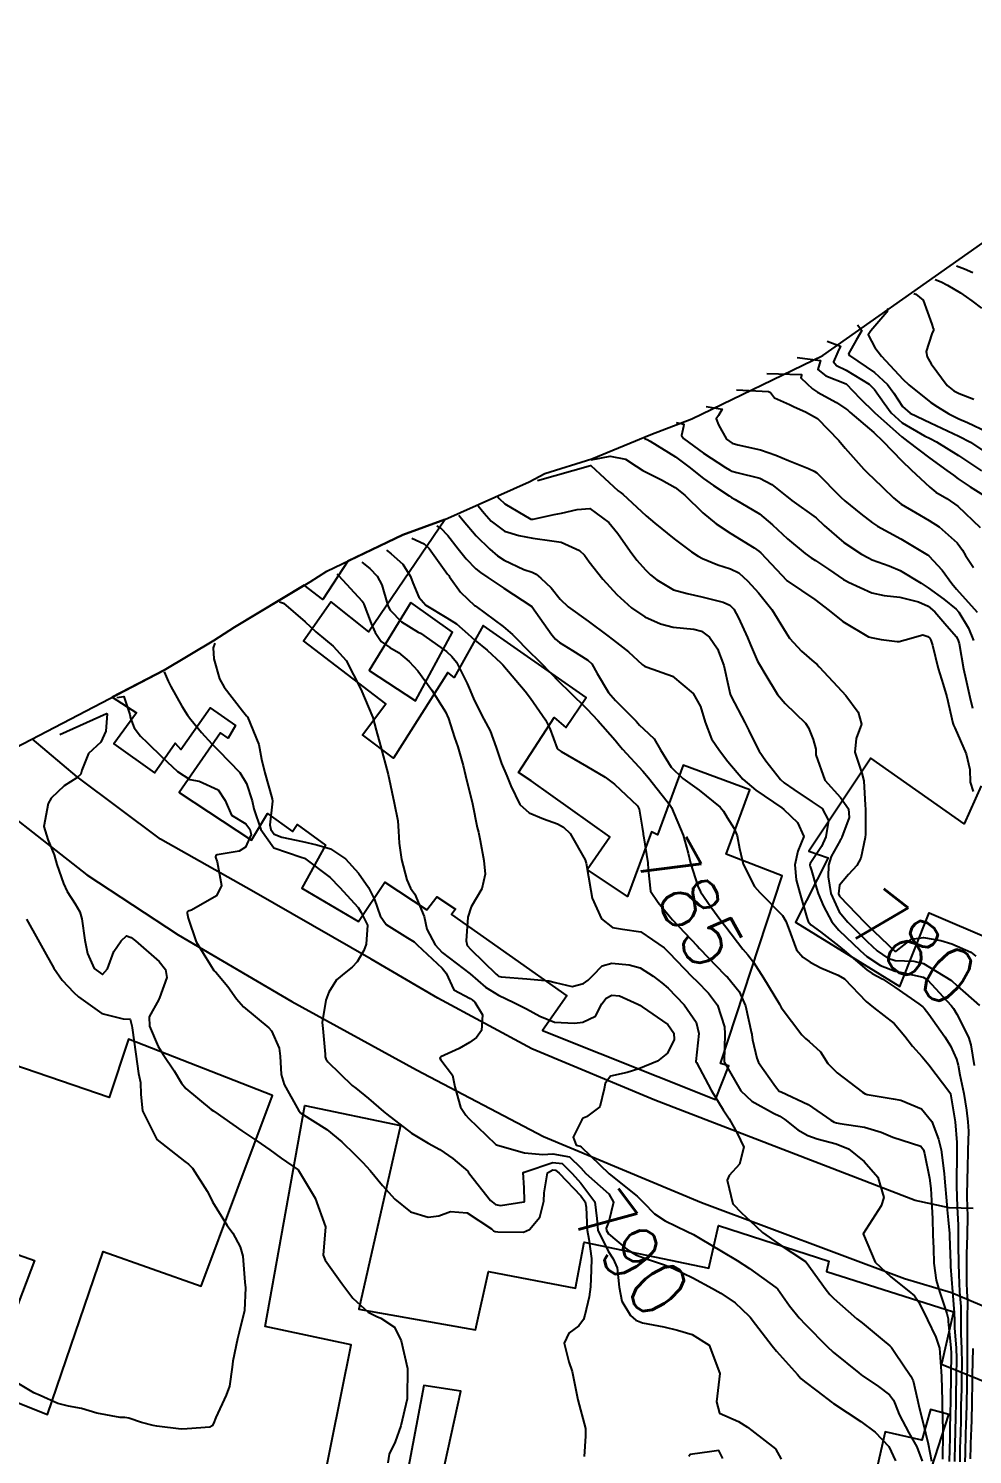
# Model space of a CAD drawing. Header units: metres. Extents: x 318500 to 325275, y 7408834 to 7428799.
# Drawn here: x 322642.5 to 322709.2, y 7418376.8 to 7418477.6 of the extents above; entities that cross this region are included whole.
import ezdxf
from ezdxf.enums import TextEntityAlignment as Align

# ---------------------------------------------------------------- set-up
doc = ezdxf.new("R2010")
doc.units = ezdxf.units.M
doc.header["$MEASUREMENT"] = 0
for name, color, linetype in [('Area', 45, 'Continuous'), ('Cotas', 45, 'Continuous'), ('Curvas de Nivel 1m', 11, 'Continuous'), ('Curvas de Nivel 5m', 15, 'Continuous'), ('Edificações', 30, 'Continuous'), ('Vias Primárias', 230, 'Continuous')]:
    doc.layers.add(name, color=color, linetype=linetype)
doc.styles.add('Style-STANDARD', font='STANDARD.shx')

msp = doc.modelspace()

# ---------------------------------------------------------------- linework, layer by layer
at = {"layer": 'Area'}
msp.add_lwpolyline([(322625.48, 7418418.41), (322652.03, 7418432.23), (322655.54, 7418434.34), (322657.02, 7418435.28), (322662.36, 7418438.48), (322663.54, 7418439.22), (322668.92, 7418441.79), (322671.88, 7418442.88), (322677.83, 7418445.54), (322678.94, 7418446.12), (322682.26, 7418447.17), (322686.43, 7418448.89), (322689.33, 7418449.99), (322698.6, 7418454.47), (322727.5, 7418474.8)], dxfattribs=at)
at = {"layer": 'Curvas de Nivel 1m', "flags": 128}
for points, elevation in [([(322708.05, 7418460.8), (322708.61, 7418460.59), (322709.2, 7418460.33)], 766), ([(322706.54, 7418459.83), (322706.96, 7418459.67), (322707.41, 7418459.43), (322708.33, 7418458.89), (322709.13, 7418458.33), (322709.8, 7418457.8)], 767), ([(322705.03, 7418458.85), (322705.16, 7418458.8), (322705.68, 7418458.38), (322706.3, 7418456.68), (322706.38, 7418456.44), (322706.41, 7418456.37), (322706.41, 7418456.26), (322706.29, 7418455.99), (322705.89, 7418454.75), (322705.98, 7418454.37), (322706.26, 7418453.88), (322707.39, 7418452.35), (322707.86, 7418451.97), (322708.23, 7418451.78), (322709.28, 7418451.37)], 768), ([(322703.19, 7418457.78), (322703.12, 7418457.52), (322701.98, 7418456.21), (322701.8, 7418455.93), (322702.28, 7418455.02), (322702.75, 7418454.41), (322704.25, 7418452.78), (322704.67, 7418452.39), (322706.23, 7418451.15), (322706.69, 7418450.83), (322707.5, 7418450.35), (322708.21, 7418449.99), (322708.83, 7418449.72), (322710.2, 7418449.07)], 769), ([(322698.91, 7418455.48), (322699.84, 7418455.13), (322699.66, 7418454.71), (322699.35, 7418454.01), (322699.56, 7418453.76), (322700.25, 7418453.42), (322701.86, 7418452.43), (322702.07, 7418452.26), (322702.24, 7418452.06), (322702.92, 7418451.1), (322703.43, 7418450.4), (322704.21, 7418449.71), (322705.79, 7418448.79), (322706.19, 7418448.59), (322706.62, 7418448.36), (322708.18, 7418447.39), (322709.81, 7418446.32)], 771), ([(322696.77, 7418454.33), (322698.44, 7418454.11), (322698.36, 7418453.87), (322698.24, 7418453.47), (322698.81, 7418453.02), (322700.24, 7418452.45), (322701.23, 7418451.43), (322702.22, 7418450.46), (322702.24, 7418450.44), (322702.26, 7418450.42), (322704.19, 7418448.72), (322704.6, 7418448.39), (322706.17, 7418447.22), (322707.35, 7418446.35), (322707.82, 7418446), (322708.15, 7418445.76), (322709.01, 7418445.19), (322710.14, 7418444.48)], 772), ([(322694.63, 7418453.18), (322697.09, 7418453.12), (322697.08, 7418453.04), (322697.04, 7418452.89), (322697.46, 7418452.48), (322697.87, 7418452.11), (322698.23, 7418451.88), (322699.56, 7418451.13), (322700.22, 7418450.7), (322700.36, 7418450.59), (322700.51, 7418450.45), (322702.2, 7418449.02), (322702.84, 7418448.41), (322704.17, 7418447.02), (322704.83, 7418446.38), (322706.15, 7418445.16), (322706.59, 7418444.8), (322707.36, 7418444.35), (322708.13, 7418443.82), (322709.71, 7418442.32)], 773), ([(322692.5, 7418452.03), (322694.75, 7418451.93), (322694.89, 7418451.85), (322695.17, 7418451.46), (322696.23, 7418451.01), (322696.57, 7418450.84), (322697.36, 7418450.48), (322698.21, 7418450), (322699.72, 7418448.45), (322700.18, 7418447.92), (322701.5, 7418446.43), (322701.83, 7418446.1), (322702.15, 7418445.79), (322702.85, 7418445.11), (322703.58, 7418444.4), (322704.13, 7418443.97), (322705.15, 7418443.36), (322706.12, 7418442.8), (322706.82, 7418442.36), (322708.09, 7418441.22), (322708.46, 7418440.71), (322708.69, 7418440.33), (322709.24, 7418439.48)], 774), ([(322688.22, 7418449.72), (322688.76, 7418449.62), (322688.75, 7418449.45), (322688.61, 7418448.8), (322688.75, 7418448.59), (322690.17, 7418447.57), (322691.71, 7418446.56), (322691.99, 7418446.39), (322692.16, 7418446.3), (322692.51, 7418446.19), (322694.15, 7418445.79), (322694.99, 7418445.36), (322696.04, 7418444.5), (322696.14, 7418444.42), (322696.4, 7418444.23), (322698.12, 7418443), (322698.7, 7418442.46), (322700.09, 7418441.25), (322701.33, 7418440.43), (322701.82, 7418440.16), (322702.08, 7418440.03), (322703.28, 7418439.61), (322704.07, 7418439.28), (322705.55, 7418438.38), (322706.05, 7418438.04), (322707.15, 7418437.25), (322708.03, 7418436.54), (322708.21, 7418436.34), (322708.88, 7418435.19), (322709.24, 7418434.32)], 776), ([(322686, 7418448.56), (322686.07, 7418448.57), (322686.12, 7418448.56), (322686.19, 7418448.52), (322686.4, 7418448.41), (322688.17, 7418447.31), (322689.13, 7418446.59), (322690.15, 7418445.78), (322690.87, 7418445.29), (322691.98, 7418444.55), (322692.14, 7418444.44), (322692.39, 7418444.29), (322694.12, 7418443.28), (322695.04, 7418442.51), (322696.1, 7418441.52), (322697.34, 7418440.48), (322697.78, 7418440.18), (322698.08, 7418439.99), (322698.99, 7418439.38), (322700.06, 7418438.65), (322700.19, 7418438.57), (322700.42, 7418438.44), (322702.05, 7418437.69), (322702.93, 7418437.52), (322704.04, 7418437.38), (322705.35, 7418437.07), (322706.04, 7418436.75), (322706.51, 7418436.36), (322707.21, 7418435.53), (322708.01, 7418434.62), (322708.12, 7418434.45), (322708.17, 7418434.34), (322708.23, 7418434.12), (322708.54, 7418432.33), (322708.7, 7418431.6), (322708.99, 7418430.32), (322709.18, 7418429.56)], 777), ([(322682.21, 7418447.1), (322683.57, 7418447.36), (322684.65, 7418447.13), (322685.39, 7418446.64), (322685.88, 7418446.35), (322686.16, 7418446.19), (322687.2, 7418445.67), (322688.15, 7418445.14), (322688.85, 7418444.59), (322690.12, 7418443.35), (322691.05, 7418442.57), (322692.1, 7418441.88), (322693.74, 7418440.87), (322694.08, 7418440.64), (322694.22, 7418440.52), (322696.06, 7418438.56), (322696.1, 7418438.54), (322696.15, 7418438.5), (322698.04, 7418437.23), (322699.04, 7418436.45), (322700.02, 7418435.67), (322701.83, 7418434.59), (322702, 7418434.54), (322702.72, 7418434.41), (322703.85, 7418434.25), (322704, 7418434.25), (322704.42, 7418434.38), (322705.66, 7418434.72), (322706.01, 7418434.62), (322706.15, 7418434.5), (322706.24, 7418434.36), (322706.35, 7418434.01), (322706.75, 7418432.35), (322707.1, 7418431.22), (322707.35, 7418430.35), (322707.79, 7418428.49), (322707.84, 7418428.34), (322707.93, 7418428.16), (322708.73, 7418426.33), (322708.99, 7418425.21), (322709.01, 7418424.32), (322709.22, 7418423.67)], 778), ([(322678.42, 7418445.64), (322682.17, 7418446.68), (322682.19, 7418446.68), (322684.14, 7418444.9), (322684.28, 7418444.8), (322684.45, 7418444.66), (322686.12, 7418443.14), (322686.72, 7418442.62), (322688.09, 7418441.51), (322689.32, 7418440.59), (322689.78, 7418440.29), (322690.08, 7418440.13), (322691.18, 7418439.67), (322692.07, 7418439.4), (322692.65, 7418439.12), (322693.29, 7418438.53), (322694.05, 7418437.69), (322694.98, 7418436.51), (322696.01, 7418434.86), (322696.24, 7418434.5), (322697.09, 7418433.58), (322697.98, 7418432.8), (322698.16, 7418432.65), (322698.34, 7418432.46), (322699.95, 7418430.74), (322700.21, 7418430.44), (322701.09, 7418429.27), (322701.32, 7418428.43), (322700.94, 7418427.4), (322700.85, 7418426.43), (322701.35, 7418424.95), (322701.49, 7418424.42), (322701.59, 7418422.69), (322701.61, 7418422.42), (322701.6, 7418420.64), (322701.58, 7418420.42), (322701.27, 7418418.96), (322700.99, 7418418.43), (322700.42, 7418417.8), (322699.78, 7418417.04), (322699.7, 7418416.44), (322699.77, 7418416.27), (322701.56, 7418414.42), (322701.74, 7418414.25), (322703.69, 7418412.39), (322703.79, 7418412.39), (322704.86, 7418413.24), (322705.72, 7418413.35), (322706.94, 7418413.13), (322707.72, 7418412.9), (322709.06, 7418412.32), (322709.41, 7418412.02)], 779), ([(322672.86, 7418443.18), (322673.17, 7418442.8), (322674.09, 7418441.73), (322675.05, 7418440.78), (322675.61, 7418440.3), (322676.07, 7418440.01), (322677.47, 7418439.34), (322678.06, 7418439.16), (322678.34, 7418439.01), (322678.67, 7418438.73), (322679.39, 7418438.06), (322680.04, 7418437.26), (322680.59, 7418436.7), (322682.02, 7418435.7), (322683.39, 7418434.67), (322684, 7418434.2), (322684.86, 7418433.52), (322685.83, 7418432.63), (322685.98, 7418432.52), (322686.17, 7418432.44), (322687.97, 7418431.8), (322689.42, 7418430.59), (322689.94, 7418429.66), (322690.27, 7418428.57), (322690.73, 7418427.39), (322691.29, 7418426.56), (322691.89, 7418425.78), (322692.93, 7418424.53), (322693.86, 7418423.76), (322695.7, 7418422.5), (322695.84, 7418422.39), (322696.81, 7418421.47), (322697.25, 7418420.48), (322696.83, 7418419.46), (322696.61, 7418418.49), (322696.72, 7418417.42), (322696.96, 7418416.48), (322697.46, 7418414.76), (322697.57, 7418414.47), (322697.74, 7418414.25), (322698.44, 7418413.75), (322699.71, 7418412.77), (322700.11, 7418412.44), (322701.7, 7418411.06), (322702.08, 7418410.8), (322702.84, 7418410.4), (322703.68, 7418409.85), (322705.37, 7418408.66), (322705.66, 7418408.46), (322705.76, 7418408.36), (322706.08, 7418407.93), (322707.22, 7418406.34), (322707.62, 7418405.7), (322708.04, 7418404.76), (322708.15, 7418404.33), (322708.29, 7418403.64), (322708.57, 7418402.33), (322708.74, 7418401.15), (322708.84, 7418400.32), (322708.88, 7418399.66), (322708.85, 7418398.32), (322708.81, 7418397.02), (322708.79, 7418396.32), (322708.77, 7418395.03), (322708.79, 7418394.32), (322708.81, 7418393.66), (322708.79, 7418392.32), (322708.76, 7418390.99), (322708.76, 7418390.32), (322708.75, 7418388.97), (322708.78, 7418388.32), (322708.81, 7418387.74), (322708.8, 7418386.32), (322708.79, 7418384.88), (322708.8, 7418384.32), (322708.79, 7418382.85), (322708.78, 7418382.32), (322708.77, 7418381.79), (322708.74, 7418380.32), (322708.7, 7418378.88), (322708.69, 7418378.32), (322708.65, 7418376.9), (322708.64, 7418376.32)], 782), ([(322674.23, 7418443.84), (322674.66, 7418443.32), (322675.15, 7418442.77), (322676.1, 7418442.06), (322677.1, 7418441.74), (322678.09, 7418441.55), (322679.43, 7418441.37), (322680.09, 7418441.28), (322681.39, 7418440.69), (322681.75, 7418440.36), (322682.07, 7418439.89), (322683.04, 7418438.67), (322684.04, 7418437.59), (322685.08, 7418436.64), (322686.02, 7418436), (322687.12, 7418435.5), (322688.01, 7418435.26), (322689.47, 7418435.12), (322690.01, 7418434.99), (322690.58, 7418434.57), (322691.15, 7418433.73), (322691.59, 7418432.56), (322691.96, 7418430.97), (322692.05, 7418430.55), (322692.12, 7418430.37), (322693.08, 7418428.53), (322693.36, 7418427.98), (322693.9, 7418426.87), (322694.09, 7418426.52), (322694.56, 7418425.84), (322695.6, 7418424.5), (322695.87, 7418424.27), (322696.55, 7418423.8), (322697.85, 7418422.94), (322698.54, 7418422.46), (322699, 7418421.62), (322698.8, 7418420.46), (322698.49, 7418419.78), (322697.79, 7418418.72), (322697.69, 7418418.57), (322697.67, 7418418.47), (322697.69, 7418418.37), (322697.79, 7418418.09), (322698.15, 7418416.84), (322698.27, 7418416.46), (322698.64, 7418415.57), (322699.22, 7418414.45), (322699.73, 7418413.86), (322701.23, 7418412.42), (322701.71, 7418412.01), (322702.66, 7418411.37), (322703.7, 7418410.97), (322704.19, 7418410.88), (322705.69, 7418410.54), (322706, 7418410.36), (322707.66, 7418408.55), (322707.83, 7418408.34), (322708.06, 7418407.93), (322708.88, 7418406.32), (322709.06, 7418405.76), (322709.3, 7418404.31)], 781), ([(322671.31, 7418442.43), (322671.56, 7418442.29), (322672.09, 7418441.74), (322672.82, 7418440.81), (322673.38, 7418440.11), (322674.07, 7418439.4), (322674.41, 7418439.13), (322674.92, 7418438.78), (322676.05, 7418438.03), (322678.03, 7418436.74), (322679.43, 7418434.72), (322679.7, 7418434.42), (322679.99, 7418434.19), (322680.91, 7418433.62), (322681.98, 7418432.95), (322682.26, 7418432.68), (322682.65, 7418431.99), (322683.45, 7418430.66), (322683.94, 7418430.09), (322685.4, 7418428.64), (322685.64, 7418428.36), (322685.91, 7418428.09), (322686.67, 7418427.38), (322687.12, 7418426.61), (322687.88, 7418425.38), (322688.69, 7418424.59), (322689.86, 7418423.75), (322691.34, 7418422.56), (322691.57, 7418422.28), (322691.83, 7418421.82), (322692.33, 7418421.05), (322692.54, 7418420.54), (322692.7, 7418419.64), (322692.96, 7418418.53), (322693.77, 7418416.95), (322694.14, 7418416.52), (322695.75, 7418414.91), (322695.97, 7418414.5), (322696.15, 7418414.07), (322696.74, 7418412.48), (322697.18, 7418411.95), (322697.7, 7418411.61), (322698.45, 7418411.21), (322699.69, 7418410.7), (322700.13, 7418410.44), (322701.67, 7418408.83), (322702.17, 7418408.41), (322703.64, 7418407.28), (322704.4, 7418406.38), (322704.93, 7418405.68), (322705.62, 7418404.92), (322706.08, 7418404.36), (322707.58, 7418402.41), (322707.61, 7418402.34), (322707.62, 7418402.3), (322707.96, 7418400.33), (322708.07, 7418398.87), (322708.07, 7418398.33), (322708.06, 7418397.8), (322708.04, 7418396.33), (322708.05, 7418395.78), (322708.1, 7418394.33), (322708.16, 7418393.03), (322708.16, 7418392.33), (322708.16, 7418391.61), (322708.18, 7418390.33), (322708.2, 7418389.54), (322708.26, 7418388.33), (322708.34, 7418387.28), (322708.35, 7418386.33), (322708.36, 7418385.32), (322708.4, 7418384.32), (322708.41, 7418383.23), (322708.4, 7418382.32), (322708.39, 7418381.41), (322708.36, 7418380.32), (322708.34, 7418379.26), (322708.32, 7418378.32), (322708.29, 7418377.27), (322708.27, 7418376.32)], 783), ([(322669.54, 7418441.57), (322670.41, 7418441.16), (322670.78, 7418440.83), (322672.06, 7418439.02), (322672.15, 7418438.91), (322672.21, 7418438.82), (322672.99, 7418437.75), (322674, 7418436.79), (322674.02, 7418436.78), (322674.1, 7418436.72), (322676.01, 7418435.33), (322676.65, 7418434.75), (322677.99, 7418433.42), (322678.34, 7418433.09), (322678.69, 7418432.73), (322679.96, 7418431.4), (322680.68, 7418430.7), (322681.93, 7418429.48), (322682.7, 7418428.67), (322683.91, 7418427.3), (322684.19, 7418426.94), (322684.44, 7418426.65), (322685.88, 7418425.11), (322686.28, 7418424.62), (322687.84, 7418422.63), (322687.86, 7418422.6), (322687.9, 7418422.54), (322688.73, 7418420.59), (322689.08, 7418419.31), (322689.25, 7418418.59), (322689.77, 7418416.97), (322689.96, 7418416.58), (322690.69, 7418415.51), (322691.39, 7418414.56), (322691.73, 7418414.1), (322692.95, 7418412.53), (322693.3, 7418412.12), (322693.7, 7418411.61), (322694.4, 7418410.51), (322695.53, 7418408.63), (322695.6, 7418408.5), (322695.66, 7418408.4), (322697.12, 7418406.48), (322697.36, 7418406.21), (322697.63, 7418406), (322698.43, 7418405.27), (322698.96, 7418404.45), (322699.6, 7418403.78), (322701.4, 7418402.42), (322701.58, 7418402.31), (322701.74, 7418402.25), (322703.57, 7418401.95), (322704.1, 7418401.85), (322705.56, 7418401.24), (322706.31, 7418400.35), (322706.77, 7418399.11), (322706.96, 7418398.35), (322707.18, 7418396.67), (322707.2, 7418396.34), (322707.35, 7418394.46), (322707.37, 7418394.34), (322707.46, 7418393.4), (322707.54, 7418392.43), (322707.54, 7418392.34), (322707.54, 7418392.25), (322707.62, 7418390.34), (322707.63, 7418390.12), (322707.75, 7418388.33), (322707.88, 7418386.84), (322707.9, 7418386.33), (322707.91, 7418385.78), (322708.02, 7418384.33), (322708.04, 7418383.62), (322708.02, 7418382.33), (322708, 7418381.04), (322707.99, 7418380.33), (322707.97, 7418379.64), (322707.95, 7418378.33), (322707.93, 7418377.65), (322707.9, 7418376.33)], 784), ([(322666, 7418439.86), (322666.58, 7418439.41), (322667.09, 7418438.88), (322667.43, 7418438.26), (322667.82, 7418436.87), (322667.87, 7418436.72), (322668.02, 7418436.47), (322668.81, 7418435.66), (322670, 7418434.92), (322670.15, 7418434.84), (322671.99, 7418433.55), (322672.38, 7418433.21), (322672.71, 7418432.81), (322673.45, 7418431.3), (322673.66, 7418430.79), (322673.94, 7418430.11), (322674.63, 7418428.78), (322675.08, 7418427.94), (322675.5, 7418426.77), (322675.88, 7418425.63), (322676.26, 7418424.76), (322676.55, 7418424.06), (322677.18, 7418422.75), (322677.83, 7418422.16), (322678.84, 7418421.74), (322679.83, 7418421.37), (322680.27, 7418421.15), (322680.73, 7418420.7), (322681.79, 7418418.83), (322681.85, 7418418.68), (322681.87, 7418418.6), (322682.19, 7418416.68), (322682.3, 7418416.13), (322682.95, 7418414.67), (322683.73, 7418414.05), (322684.44, 7418413.94), (322685.73, 7418413.76), (322687.37, 7418412.61), (322687.71, 7418412.28), (322689.37, 7418410.58), (322689.68, 7418410.26), (322690.51, 7418409.41), (322691.14, 7418408.56), (322691.64, 7418407.05), (322691.68, 7418406.55), (322691.63, 7418404.57), (322691.63, 7418404.55), (322691.65, 7418404.51), (322692.8, 7418402.53), (322693.57, 7418401.78), (322695.12, 7418400.94), (322695.55, 7418400.74), (322695.92, 7418400.49), (322696.82, 7418399.76), (322697.54, 7418399.36), (322698.19, 7418399.12), (322699.53, 7418398.77), (322700.41, 7418398.43), (322701.52, 7418397.53), (322702.48, 7418396.41), (322702.9, 7418394.98), (322702.72, 7418394.4), (322701.45, 7418392.42), (322702.29, 7418390.41), (322703.4, 7418389.37), (322704.67, 7418388.37), (322705.07, 7418388.04), (322705.38, 7418387.6), (322705.99, 7418386.35), (322706.59, 7418385.11), (322706.85, 7418384.34), (322706.96, 7418382.7), (322706.98, 7418382.34), (322707.02, 7418380.62), (322707.03, 7418380.34), (322707.07, 7418378.53), (322707.07, 7418378.34), (322707.06, 7418376.51)], 786), ([(322664.24, 7418439.01), (322664.35, 7418438.92), (322666.03, 7418437.11), (322666.12, 7418436.99), (322666.15, 7418436.9), (322666.66, 7418435.54), (322666.96, 7418434.89), (322667.38, 7418434.27), (322667.99, 7418433.84), (322668.6, 7418433.48), (322669.36, 7418432.85), (322669.97, 7418432.18), (322670.96, 7418430.83), (322671.93, 7418429.28), (322672.13, 7418428.82), (322672.56, 7418427.47), (322672.8, 7418426.81), (322673.17, 7418425.51), (322673.33, 7418424.8), (322673.84, 7418422.79), (322674.16, 7418421.12), (322674.25, 7418420.78), (322674.38, 7418420.21), (322674.63, 7418418.78), (322674.72, 7418417.83), (322674.5, 7418416.78), (322673.75, 7418415.52), (322673.5, 7418414.79), (322673.39, 7418413.12), (322673.46, 7418412.79), (322673.71, 7418412.51), (322675.5, 7418410.76), (322675.6, 7418410.68), (322675.68, 7418410.63), (322675.87, 7418410.57), (322677.68, 7418410.43), (322679.23, 7418410.28), (322679.67, 7418410.16), (322680.88, 7418409.9), (322681.67, 7418410.11), (322682.02, 7418410.34), (322682.34, 7418410.67), (322683.01, 7418411.35), (322683.69, 7418411.54), (322684.91, 7418411.42), (322685.69, 7418411.21), (322686.61, 7418410.62), (322687.21, 7418410.14), (322687.67, 7418409.76), (322688.8, 7418408.59), (322689.64, 7418407.38), (322689.84, 7418406.58), (322689.63, 7418404.6), (322689.63, 7418404.58), (322689.66, 7418404.53), (322690.71, 7418402.56), (322691.56, 7418401.18), (322691.98, 7418400.54), (322692.55, 7418399.54), (322693, 7418398.53), (322692.71, 7418397.34), (322691.97, 7418396.54), (322691.83, 7418396.21), (322692.24, 7418394.54), (322692.84, 7418393.91), (322693.46, 7418393.34), (322694.34, 7418392.51), (322695.44, 7418391.74), (322697.36, 7418390.47), (322697.42, 7418390.42), (322698.84, 7418388.45), (322699.08, 7418388.14), (322699.38, 7418387.84), (322701.01, 7418386.42), (322701.37, 7418386.12), (322702.79, 7418384.96), (322703.34, 7418384.5), (322703.45, 7418384.39), (322703.68, 7418384.04), (322704.82, 7418382.37), (322704.98, 7418382.04), (322705.29, 7418380.7), (322705.35, 7418380.36), (322705.37, 7418380.27), (322705.85, 7418378.35), (322706.03, 7418377.58), (322706.27, 7418376.35)], 787), ([(322660.2, 7418437.06), (322660.48, 7418436.97), (322662.01, 7418435.65), (322662.75, 7418434.94), (322663.44, 7418434.37), (322663.99, 7418433.94), (322664.91, 7418432.91), (322665.95, 7418430.9), (322666.78, 7418428.89), (322667.03, 7418428), (322667.33, 7418426.88), (322667.87, 7418424.87), (322668.3, 7418422.86), (322668.55, 7418421.58), (322668.61, 7418420.86), (322668.66, 7418420.01), (322668.82, 7418418.85), (322669.19, 7418417.43), (322669.45, 7418416.84), (322669.58, 7418416.66), (322669.76, 7418416.4), (322670.41, 7418414.83), (322670.6, 7418413.95), (322671.2, 7418412.83), (322671.7, 7418412.3), (322673.68, 7418410.79), (322674.75, 7418409.85), (322675.67, 7418409.27), (322676.76, 7418408.75), (322677.65, 7418408.3), (322678.59, 7418407.79), (322679.64, 7418407.38), (322681.04, 7418407.29), (322681.64, 7418407.36), (322682.52, 7418407.8), (322682.98, 7418408.67), (322683.27, 7418409.06), (322683.67, 7418409.27), (322684.23, 7418409.22), (322685.51, 7418408.63), (322685.66, 7418408.56), (322685.82, 7418408.46), (322687.64, 7418407.2), (322688.07, 7418406.6), (322688.08, 7418406.14), (322687.61, 7418405.19), (322686.91, 7418404.61), (322685.59, 7418404.07), (322684.77, 7418403.82), (322683.59, 7418403.55), (322683.21, 7418403.04), (322683.13, 7418402.66), (322682.83, 7418401.4), (322681.88, 7418400.68), (322681.65, 7418400.58), (322681.55, 7418400.47), (322680.96, 7418399.25), (322681.16, 7418398.69), (322681.44, 7418398.6), (322681.52, 7418398.56), (322683.5, 7418396.66), (322685.48, 7418395.07), (322685.91, 7418394.62), (322686.69, 7418393.84), (322687.46, 7418393.33), (322689, 7418392.58), (322689.45, 7418392.36), (322689.93, 7418392.09), (322691.43, 7418391.19), (322692.53, 7418390.53), (322693.41, 7418389.96), (322695.27, 7418388.63), (322695.39, 7418388.53), (322695.42, 7418388.5), (322696.23, 7418387.33), (322696.92, 7418386.48), (322697.36, 7418386.01), (322698.9, 7418384.45), (322699.33, 7418384.06), (322701.14, 7418382.59), (322701.31, 7418382.46), (322701.37, 7418382.42), (322702.53, 7418381.63), (322703.3, 7418381.05), (322703.58, 7418380.67), (322703.7, 7418380.38), (322704, 7418379.65), (322704.68, 7418378.37), (322705.25, 7418377.37), (322705.61, 7418376.36)], 788), ([(322655.63, 7418434.13), (322655.51, 7418433.8), (322655.54, 7418433.04), (322655.96, 7418431.63), (322656.28, 7418431.03), (322657.57, 7418429.36), (322657.87, 7418429), (322657.89, 7418428.98), (322657.92, 7418428.94), (322658.73, 7418426.99), (322658.93, 7418425.94), (322659.16, 7418424.99), (322659.68, 7418423.15), (322659.69, 7418422.98), (322659.51, 7418421.3), (322659.58, 7418420.98), (322659.82, 7418420.65), (322660.35, 7418420.43), (322661.81, 7418420.12), (322662.84, 7418419.9), (322663.8, 7418419.61), (322664.86, 7418418.91), (322665.77, 7418417.89), (322666.49, 7418416.89), (322666.91, 7418416.04), (322667.31, 7418414.88), (322667.73, 7418414.27), (322669.24, 7418413.32), (322669.71, 7418413.04), (322669.93, 7418412.84), (322671.69, 7418411.19), (322671.97, 7418410.82), (322672.52, 7418409.66), (322673.66, 7418409.03), (322673.82, 7418408.95), (322673.99, 7418408.79), (322674.53, 7418407.89), (322674.48, 7418406.78), (322674.11, 7418406.29), (322673.62, 7418405.93), (322672.9, 7418405.51), (322671.6, 7418404.91), (322671.55, 7418404.87), (322671.53, 7418404.82), (322671.6, 7418404.71), (322672.41, 7418403.63), (322672.59, 7418402.8), (322672.98, 7418401.37), (322673.36, 7418400.79), (322673.55, 7418400.59), (322675.45, 7418398.76), (322675.48, 7418398.73), (322675.52, 7418398.7), (322675.59, 7418398.68), (322677.51, 7418398.13), (322678.81, 7418398.02), (322679.51, 7418398.08), (322680.68, 7418397.86), (322681.5, 7418397.08), (322681.85, 7418396.68), (322683.48, 7418395.25), (322683.81, 7418394.65), (322683.46, 7418393.3), (322683.29, 7418392.82), (322683.3, 7418392.66), (322683.45, 7418392.42), (322684.76, 7418391.31), (322685.42, 7418390.9), (322686.21, 7418390.62), (322687.41, 7418390.22), (322688.03, 7418389.97), (322689.4, 7418389.31), (322690.79, 7418388.56), (322691.18, 7418388.35), (322691.39, 7418388.23), (322692.4, 7418387.55), (322693.37, 7418386.63), (322693.47, 7418386.52), (322693.84, 7418386.04), (322695.02, 7418384.5), (322695.33, 7418384.14), (322696.81, 7418382.48), (322697.05, 7418382.21), (322697.31, 7418381.98), (322698.16, 7418381.32), (322699.29, 7418380.47), (322699.34, 7418380.44), (322701.27, 7418379.15), (322702.29, 7418378.4), (322703.25, 7418377.4), (322703.73, 7418376.38)], 789), ([(322648.7, 7418430.3), (322649.18, 7418430.37), (322649.61, 7418429.11), (322649.65, 7418428.85), (322649.91, 7418428.16), (322650.37, 7418427.57), (322650.86, 7418427.1), (322651.89, 7418426.09), (322652.98, 7418425.07), (322653.86, 7418424.52), (322654.51, 7418424.4), (322655.85, 7418423.79), (322656.35, 7418423.02), (322656.8, 7418421.99), (322657.82, 7418421.38), (322658.09, 7418421), (322658.18, 7418420.63), (322657.8, 7418419.72), (322657.35, 7418419.45), (322655.79, 7418419.19), (322655.69, 7418419.14), (322655.67, 7418419.03), (322655.78, 7418418.69), (322656.09, 7418417.03), (322655.75, 7418416.29), (322653.96, 7418415.28), (322653.74, 7418415.2), (322653.67, 7418415.13), (322653.66, 7418415.06), (322653.73, 7418414.71), (322654.31, 7418413.05), (322655.28, 7418411.44), (322655.56, 7418411.03), (322655.61, 7418410.96), (322655.68, 7418410.9), (322656.53, 7418409.88), (322657.16, 7418409.01), (322657.65, 7418408.45), (322659.44, 7418406.98), (322659.63, 7418406.76), (322660.17, 7418405.53), (322660.23, 7418404.97), (322660.3, 7418403.68), (322660.52, 7418402.97), (322661.55, 7418401.11), (322661.71, 7418400.95), (322663.53, 7418399.79), (322664.6, 7418398.91), (322665.51, 7418398.02), (322666.07, 7418397.46), (322666.61, 7418396.88), (322667.48, 7418395.84), (322668.34, 7418394.86), (322669.46, 7418393.97), (322670.69, 7418393.59), (322671.45, 7418393.69), (322672.28, 7418393.99), (322673.46, 7418393.91), (322675.18, 7418392.76), (322675.32, 7418392.64), (322675.44, 7418392.59), (322675.62, 7418392.57), (322677.44, 7418392.54), (322677.86, 7418392.73), (322678.59, 7418393.59), (322678.88, 7418394.72), (322678.89, 7418395.31), (322679.13, 7418396.72), (322679.5, 7418396.95), (322679.71, 7418396.92), (322679.96, 7418396.7), (322681.48, 7418395.11), (322681.8, 7418394.68), (322681.86, 7418394.29), (322681.94, 7418392.68), (322682.06, 7418392.05), (322682.24, 7418390.67), (322682.23, 7418389.85), (322682.18, 7418388.67), (322682.09, 7418387.96), (322681.78, 7418386.68), (322681.68, 7418386.37), (322681.36, 7418385.92), (322680.65, 7418385.4), (322680.31, 7418384.7), (322680.64, 7418383.37), (322680.88, 7418382.69), (322680.96, 7418382.34), (322681.29, 7418380.68), (322681.81, 7418378.67), (322681.81, 7418378.12), (322681.73, 7418376.68)], 791), ([(322644.67, 7418427.69), (322647.96, 7418429.18), (322648.01, 7418429.14), (322647.91, 7418427.93), (322647.57, 7418427.14), (322646.7, 7418426.34), (322646.22, 7418425.16), (322646.14, 7418424.88), (322645.86, 7418424.62), (322644.97, 7418424.06), (322644.05, 7418423.19), (322643.84, 7418422.82), (322643.53, 7418421.19), (322643.81, 7418420.28), (322644.27, 7418419.18), (322644.46, 7418418.5), (322644.93, 7418417.17), (322645.19, 7418416.61), (322645.75, 7418415.72), (322646.09, 7418415.16), (322646.22, 7418414.67), (322646.43, 7418413.15), (322646.63, 7418412.22), (322647.09, 7418411.15), (322647.68, 7418410.73), (322648.03, 7418411.13), (322648.48, 7418412.35), (322649, 7418413.12), (322649.37, 7418413.46), (322649.71, 7418413.35), (322650.02, 7418413.11), (322651.69, 7418411.66), (322652.14, 7418411.08), (322652.22, 7418410.53), (322651.72, 7418409.08), (322651.7, 7418409.04), (322651.66, 7418408.98), (322650.98, 7418407.75), (322651, 7418407.09), (322651.61, 7418405.65), (322651.96, 7418405.08), (322652.74, 7418403.92), (322653.27, 7418403.06), (322653.57, 7418402.68), (322655.37, 7418401.21), (322655.55, 7418401.08), (322655.62, 7418401.03), (322657.53, 7418399.69), (322658.6, 7418398.99), (322659.51, 7418398.36), (322660.3, 7418397.76), (322661.5, 7418396.95), (322662.72, 7418394.93), (322663.44, 7418392.92), (322663.27, 7418390.92), (322663.41, 7418390.55), (322664.59, 7418388.91), (322665.37, 7418387.88), (322666.46, 7418386.88), (322667.06, 7418386.58), (322667.36, 7418386.47), (322668.32, 7418385.83), (322668.8, 7418384.85), (322669.24, 7418382.91), (322669.25, 7418382.84), (322669.22, 7418380.9), (322669.22, 7418380.84), (322669.21, 7418380.77), (322668.76, 7418378.85), (322668.37, 7418377.73), (322667.95, 7418376.86), (322667.85, 7418376.23)], 792), ([(322642.3, 7418414.64), (322643.12, 7418413.2), (322643.69, 7418412.15), (322644.23, 7418411.18), (322644.84, 7418410.34), (322645.66, 7418409.47), (322645.98, 7418409.16), (322647.64, 7418407.98), (322649.15, 7418407.6), (322649.64, 7418407.57), (322649.75, 7418407.11), (322649.77, 7418406.96), (322650.04, 7418405.1), (322650.23, 7418403.74), (322650.36, 7418403.1), (322650.4, 7418402.26), (322650.5, 7418401.1), (322651.52, 7418399.08), (322653.5, 7418397.53), (322653.77, 7418397.33), (322654.05, 7418397.05), (322655.08, 7418395.43), (322655.29, 7418395.03), (322655.46, 7418394.68), (322656.5, 7418393.01), (322656.9, 7418392.47), (322657.42, 7418391.49), (322657.56, 7418391), (322657.59, 7418390.83), (322657.75, 7418389), (322657.78, 7418388.6), (322657.71, 7418387), (322657.34, 7418385.48), (322657.22, 7418385), (322656.9, 7418383.43), (322656.85, 7418383.01), (322656.65, 7418381.65), (322656.43, 7418381.01), (322655.68, 7418379.44), (322655.52, 7418379.03), (322655.43, 7418378.85), (322655.26, 7418378.76), (322653.66, 7418378.64), (322653.25, 7418378.61), (322651.51, 7418378.82), (322651.26, 7418378.88), (322650.43, 7418379.09), (322649.55, 7418379.39), (322649.26, 7418379.44), (322648.93, 7418379.44), (322647.27, 7418379.74), (322646.19, 7418380.07), (322645.27, 7418380.24), (322644.53, 7418380.43), (322643.28, 7418380.99), (322642.83, 7418381.19), (322641.29, 7418382.1)], 793), ([(322709.2, 7418384.31), (322709.16, 7418382.46), (322709.16, 7418382.31), (322709.16, 7418382.16), (322709.12, 7418380.31), (322709.07, 7418378.51), (322709.06, 7418378.31), (322709.01, 7418376.53)], 781)]:
    msp.add_lwpolyline(points, dxfattribs=dict(at, elevation=elevation))
at = {"layer": 'Curvas de Nivel 5m', "flags": 128}
for points, elevation in [([(322701.05, 7418456.63), (322701.35, 7418456.23), (322700.94, 7418455.54), (322700.41, 7418454.59), (322700.47, 7418454.45), (322702.25, 7418453.25), (322703.16, 7418452.41), (322703.62, 7418451.79), (322704.22, 7418450.86), (322704.78, 7418450.38), (322706.21, 7418449.7), (322707.41, 7418449.14), (322708.2, 7418448.77), (322709.03, 7418448.33), (322710.18, 7418447.57)], 770), ([(322690.36, 7418450.87), (322691.47, 7418450.66), (322691.21, 7418450.23), (322691.06, 7418449.99), (322691.21, 7418449.57), (322691.79, 7418448.56), (322692.19, 7418448.26), (322692.58, 7418448.15), (322694.18, 7418447.8), (322695.27, 7418447.42), (322696.17, 7418447.05), (322697.58, 7418446.48), (322697.99, 7418446.3), (322698.16, 7418446.18), (322699.87, 7418444.45), (322700.14, 7418444.19), (322701.28, 7418443.27), (322702.11, 7418442.64), (322702.46, 7418442.41), (322704.1, 7418441.51), (322706, 7418440.37), (322706.08, 7418440.31), (322707.02, 7418439.3), (322707.72, 7418438.35), (322708.05, 7418437.95), (322709.5, 7418436.32)], 775), ([(322675.59, 7418444.5), (322675.72, 7418444.35), (322676.13, 7418443.98), (322677.95, 7418442.91), (322678.11, 7418442.89), (322679.6, 7418443.23), (322680.12, 7418443.33), (322681.22, 7418443.59), (322682.12, 7418443.66), (322683.48, 7418442.67), (322684.1, 7418441.89), (322684.98, 7418440.65), (322685.45, 7418440.01), (322686.07, 7418439.31), (322686.42, 7418438.98), (322686.86, 7418438.62), (322688.05, 7418437.92), (322689, 7418437.64), (322690.04, 7418437.42), (322691.56, 7418437.04), (322692.03, 7418436.83), (322692.31, 7418436.55), (322692.64, 7418435.92), (322693.28, 7418434.53), (322693.49, 7418434.03), (322693.98, 7418432.88), (322694.18, 7418432.52), (322694.49, 7418431.99), (322695.39, 7418430.51), (322695.94, 7418429.88), (322697.36, 7418428.48), (322697.59, 7418428.15), (322697.91, 7418427.34), (322698.1, 7418426.66), (322698.1, 7418426.47), (322698.1, 7418426.26), (322698.73, 7418424.46), (322699.85, 7418423.23), (322700.4, 7418422.43), (322700.45, 7418421.82), (322699.95, 7418420.44), (322699.91, 7418420.35), (322699.82, 7418420.2), (322699.19, 7418419.06), (322698.99, 7418418.45), (322698.97, 7418417.64), (322699.15, 7418416.45), (322699.75, 7418415.17), (322700.37, 7418414.43), (322701.72, 7418413.07), (322702.44, 7418412.41), (322703.19, 7418411.88), (322703.7, 7418411.72), (322705.02, 7418411.69), (322705.7, 7418411.51), (322707.64, 7418410.34), (322707.69, 7418410.31), (322708.08, 7418409.93), (322709.66, 7418408.54)], 780), ([(322667.76, 7418440.72), (322667.85, 7418440.65), (322668.08, 7418440.45), (322668.92, 7418439.71), (322669.45, 7418438.85), (322669.62, 7418438.41), (322670.04, 7418437.4), (322670.54, 7418436.83), (322672.02, 7418435.94), (322672.7, 7418435.5), (322673.51, 7418434.8), (322673.76, 7418434.56), (322674, 7418434.35), (322674.86, 7418433.65), (322675.84, 7418432.76), (322675.98, 7418432.62), (322677.56, 7418430.74), (322677.94, 7418430.26), (322679, 7418428.72), (322679.3, 7418428.11), (322679.82, 7418426.71), (322679.9, 7418426.63), (322680.1, 7418426.5), (322681.88, 7418425.46), (322683.2, 7418424.67), (322683.86, 7418424.19), (322685.49, 7418422.64), (322685.62, 7418422.41), (322685.83, 7418421.14), (322685.89, 7418420.7), (322685.9, 7418420.63), (322685.93, 7418420.52), (322686.23, 7418418.62), (322686.25, 7418418.16), (322686.42, 7418416.62), (322686.96, 7418415.82), (322687.74, 7418414.88), (322687.97, 7418414.6), (322689.71, 7418412.76), (322689.88, 7418412.58), (322691.68, 7418410.72), (322691.77, 7418410.63), (322691.85, 7418410.55), (322692.68, 7418409.54), (322693.12, 7418408.53), (322693.56, 7418406.59), (322693.57, 7418406.52), (322693.57, 7418406.47), (322693.63, 7418406.12), (322693.92, 7418404.82), (322694.06, 7418404.52), (322695.26, 7418402.83), (322695.52, 7418402.5), (322695.58, 7418402.46), (322695.64, 7418402.44), (322697.57, 7418401.55), (322699.15, 7418400.45), (322699.4, 7418400.3), (322699.55, 7418400.25), (322699.79, 7418400.2), (322701.55, 7418399.95), (322702.73, 7418399.59), (322703.54, 7418399.24), (322704.2, 7418399.04), (322705.53, 7418398.61), (322705.71, 7418398.36), (322705.78, 7418398.1), (322706.13, 7418396.35), (322706.22, 7418395.63), (322706.29, 7418394.35), (322706.34, 7418393.48), (322706.38, 7418392.35), (322706.41, 7418391.38), (322706.44, 7418390.35), (322706.6, 7418389.15), (322706.83, 7418388.35), (322707.37, 7418386.79), (322707.45, 7418386.41), (322707.45, 7418386.34), (322707.45, 7418386.26), (322707.65, 7418384.34), (322707.66, 7418384.01), (322707.64, 7418382.34), (322707.62, 7418380.66), (322707.61, 7418380.34), (322707.6, 7418380.02), (322707.58, 7418378.34), (322707.57, 7418378.02), (322707.53, 7418376.34)], 785), ([(322652.04, 7418432.12), (322652.33, 7418431.45), (322652.52, 7418431.07), (322653.3, 7418429.7), (322653.69, 7418429.06), (322653.92, 7418428.75), (322654.68, 7418427.82), (322655.4, 7418427.04), (322655.89, 7418426.57), (322657.38, 7418425.01), (322657.86, 7418424.23), (322658.25, 7418423), (322658.38, 7418422.45), (322658.88, 7418420.99), (322659.8, 7418419.68), (322661.73, 7418419.02), (322661.79, 7418419), (322661.95, 7418418.95), (322663.77, 7418417.58), (322664.44, 7418416.91), (322665.75, 7418415.46), (322665.97, 7418415.12), (322666.08, 7418414.89), (322666.4, 7418414.22), (322666.31, 7418412.89), (322666.15, 7418412.44), (322665.69, 7418411.64), (322665.33, 7418411.26), (322664.87, 7418410.91), (322664.23, 7418410.36), (322663.67, 7418409.49), (322663.46, 7418408.92), (322663.21, 7418407.35), (322663.25, 7418406.93), (322663.41, 7418405.11), (322663.43, 7418404.92), (322663.46, 7418404.78), (322663.6, 7418404.56), (322665.32, 7418402.9), (322665.58, 7418402.7), (322666.48, 7418401.97), (322667.55, 7418401.07), (322667.78, 7418400.87), (322669.53, 7418399.53), (322670.69, 7418398.83), (322671.52, 7418398.37), (322672.44, 7418397.74), (322673.5, 7418396.84), (322673.52, 7418396.81), (322673.53, 7418396.79), (322673.63, 7418396.65), (322675.11, 7418394.77), (322675.47, 7418394.48), (322675.81, 7418394.41), (322677.47, 7418394.67), (322677.51, 7418394.7), (322677.52, 7418394.74), (322677.48, 7418395.66), (322677.42, 7418396.74), (322677.46, 7418396.78), (322677.5, 7418396.78), (322677.55, 7418396.79), (322679.51, 7418397.45), (322680.18, 7418397.38), (322680.87, 7418396.69), (322681.49, 7418396), (322682.49, 7418394.67), (322682.61, 7418393.51), (322682.7, 7418392.67), (322683.43, 7418391.19), (322683.78, 7418390.65), (322684.05, 7418390.01), (322684.2, 7418388.65), (322684.4, 7418387.66), (322685, 7418386.64), (322685.37, 7418386.31), (322685.86, 7418386.13), (322687.36, 7418385.85), (322688.33, 7418385.62), (322689.35, 7418385.3), (322690.56, 7418384.56), (322691.31, 7418382.55), (322691.09, 7418380.55), (322691.28, 7418379.74), (322692.63, 7418379.17), (322693.26, 7418378.75), (322693.57, 7418378.52), (322695.24, 7418377.22), (322695.66, 7418376.49)], 790), ([(322691.52, 7418376.55), (322691.24, 7418377.11), (322690.74, 7418377.05), (322689.23, 7418376.83), (322689.12, 7418376.69)], 790)]:
    msp.add_lwpolyline(points, dxfattribs=dict(at, elevation=elevation))
at = {"layer": 'Edificações'}
for points in [[(322671.88, 7418442.88), (322668.92, 7418441.79), (322665.03, 7418439.93), (322663.25, 7418437.23), (322661.94, 7418438.23), (322657.02, 7418435.28), (322655.54, 7418434.34), (322652.03, 7418432.23), (322648.37, 7418430.33), (322650.08, 7418429.23), (322648.49, 7418427.02), (322651.36, 7418424.98), (322652.81, 7418427.08), (322653.21, 7418426.62), (322655.28, 7418429.58), (322657.07, 7418428.33), (322656.56, 7418427.44), (322656.02, 7418427.81), (322653.09, 7418423.6), (322658.21, 7418420.22), (322659.35, 7418422.12), (322661.11, 7418420.84), (322661.43, 7418421.33), (322663.44, 7418419.88), (322661.77, 7418416.84), (322665.78, 7418414.47), (322667.63, 7418417.26), (322670.61, 7418415.3), (322671.31, 7418416.23), (322672.63, 7418415.35), (322672.34, 7418414.98), (322680.49, 7418409.23), (322678.78, 7418406.78), (322691.01, 7418401.91), (322691.94, 7418404.28), (322691.37, 7418404.45), (322695.71, 7418417.7), (322691.76, 7418419.23), (322693.43, 7418423.77), (322688.73, 7418425.53), (322686.92, 7418420.61), (322686.49, 7418420.81), (322684.79, 7418416.24), (322681.93, 7418418.16), (322683.55, 7418420.47), (322677.98, 7418424.42), (322677.08, 7418425), (322679.6, 7418428.9), (322680.44, 7418428.18), (322681.86, 7418430.3), (322674.59, 7418435.4), (322672.53, 7418431.72), (322672.09, 7418432.07), (322668.26, 7418426.01), (322666.05, 7418427.66), (322667.71, 7418429.86), (322661.89, 7418434.31), (322663.81, 7418437.07), (322666.48, 7418434.95)], [(322669.48, 7418437.02), (322666.54, 7418432.22), (322669.81, 7418430.07), (322672.42, 7418434.92)], [(322636.25, 7418392.86), (322642.88, 7418390.53), (322639.38, 7418381.39), (322643.8, 7418379.66), (322647.73, 7418391.18), (322654.66, 7418388.73), (322659.7, 7418402.18), (322649.51, 7418406.16), (322648.16, 7418402.05), (322641.35, 7418404.38)]]:
    msp.add_lwpolyline(points, close=True, dxfattribs=at)
for points in [[(322709.79, 7418424.06), (322708.58, 7418421.37), (322701.98, 7418426.02), (322697.61, 7418419.45), (322698.97, 7418418.98), (322696.67, 7418414.44), (322704.04, 7418409.89), (322706.11, 7418415.09), (322715.41, 7418411.11)], [(322662.41, 7418370.42), (322665.25, 7418384.57), (322659.17, 7418385.88), (322661.98, 7418401.48), (322668.74, 7418400.07), (322665.79, 7418387.1), (322674.04, 7418385.63), (322674.96, 7418389.75), (322681.11, 7418388.58), (322681.73, 7418391.84), (322690.54, 7418390), (322691.22, 7418393.01), (322699.03, 7418390.49), (322698.85, 7418389.75), (322707.84, 7418386.91), (322706.98, 7418383.22), (322718.37, 7418378.61)], [(322670.96, 7418371.97), (322673.02, 7418381.31), (322670.4, 7418381.7), (322668.05, 7418369.34)], [(322703.32, 7418366.76), (322707.49, 7418379.66), (322706.21, 7418380.01), (322705.59, 7418377.84), (322702.99, 7418378.42), (322700.98, 7418369.52)]]:
    msp.add_lwpolyline(points, dxfattribs=at)
at = {"layer": 'Vias Primárias'}
for points in [[(323715.64, 7420145.55, 0), (323709.04, 7420132.94)], [(323831.09, 7420001.79, 0), (323833.84, 7420008.44, 0.220888)], [(322871.76, 7418055.65, 0.000002), (322880.94, 7418048.89, -0.018146)], [(322637.66, 7418424.75), (322646.58, 7418417.78), (322653.02, 7418413.54), (322661.07, 7418408.83), (322669.87, 7418404.01), (322678.85, 7418399.3), (322690.02, 7418394.62), (322704.36, 7418389.27), (322707.7, 7418388.27), (322719.37, 7418383.32, -0.034572)]]:
    msp.add_lwpolyline(points, format="xyb", dxfattribs=at)
msp.add_lwpolyline([(322709.22, 7418394.2), (322707.53, 7418394.26), (322705.11, 7418394.78), (322686.73, 7418401.86), (322678.02, 7418405.48), (322671.39, 7418409.06), (322666.66, 7418411.81), (322658.38, 7418416.57), (322651.77, 7418420.29), (322645.88, 7418424.71), (322642.71, 7418427.38)], dxfattribs=at)

# ---------------------------------------------------------------- texts
at = {"layer": 'Cotas', "style": 'Style-STANDARD'}
for s, rotation, p in [('785', 298.5997, (322689.21, 7418415.81, 785)), ('780', 321.8253, (322704.98, 7418412.62, 780)), ('790', 306.8581, (322685.08, 7418391.04, 790))]:
    msp.add_text(s, height=4, rotation=rotation, dxfattribs=at).set_placement(p, align=Align.MIDDLE_CENTER)

doc.saveas('drawing.dxf')
